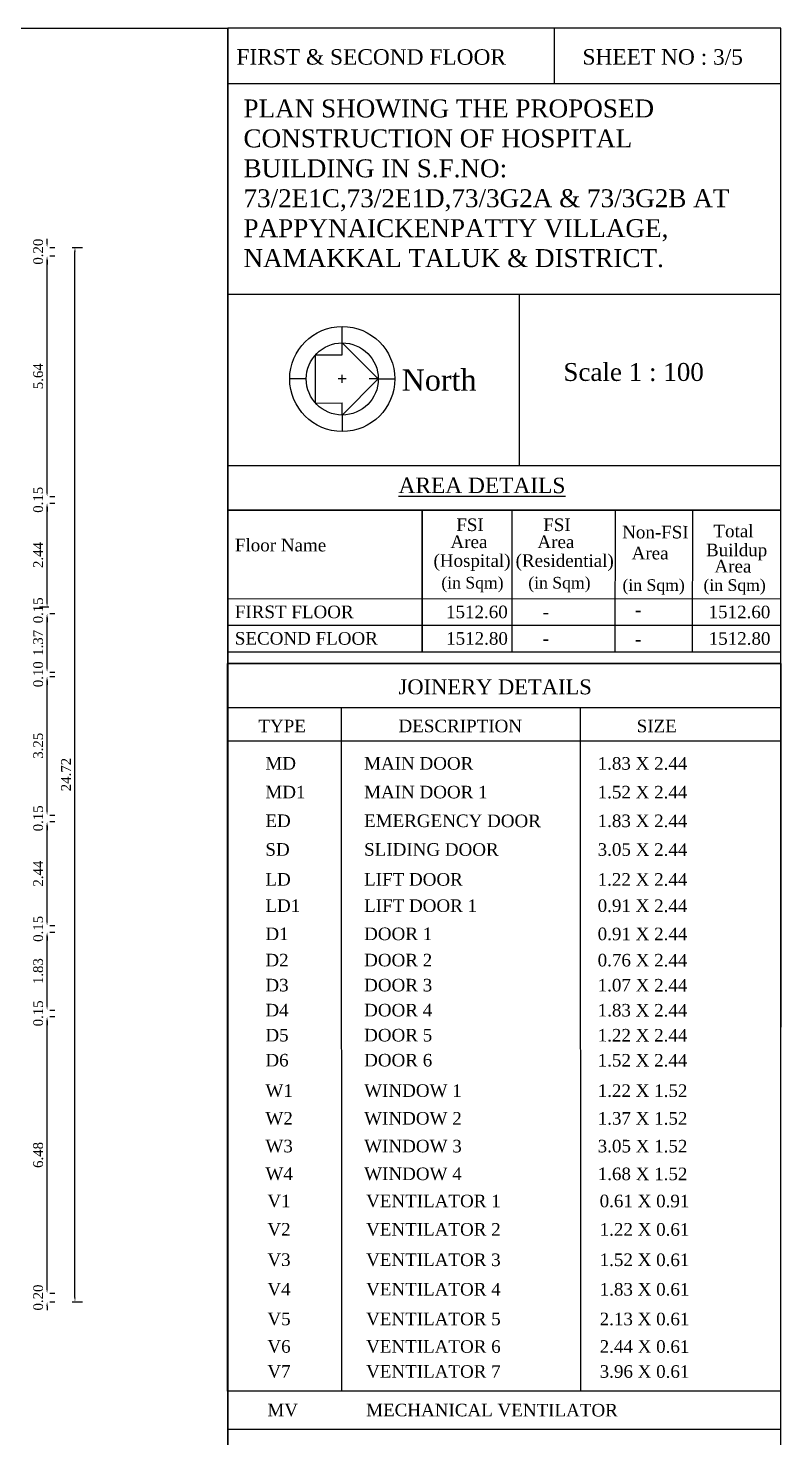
# Model space of a CAD drawing. Header units: metres. Extents: x 2754 to 3501, y 1112 to 1514.
# Drawn here: x 3180.77 to 3198.42, y 1409.28 to 1442.33 of the extents above; entities that cross this region are included whole.
import ezdxf

# ---------------------------------------------------------------- set-up
doc = ezdxf.new("R2010")
doc.units = ezdxf.units.M
doc.styles.add('ANAND', font='times.ttf')
doc.styles.add('X', font='times.ttf')
doc.dimstyles.new('V1', dxfattribs={"dimtxt": 0.23, "dimasz": 0.1, "dimexe": 0.18, "dimexo": 0.0625, "dimgap": 0.09, "dimtad": 1, "dimzin": 0, "dimdsep": 46, "dimtxsty": 'ANAND', "dimcen": 0.09, "dimadec": 0, "dimazin": 0, "dimtfac": 1, "dimtix": 1, "dimtofl": 0, "dimtmove": 2, "dimatfit": 0, "dimfxl": 0, "dimtolj": 1, "dimtzin": 0, "dimarcsym": 0})

# ---------------------------------------------------------------- blocks, each defined once
blk = doc.blocks.new('*D273')
at = {"color": 0, "lineweight": -2}
for p, q in [((3181.212, 1412.773), (3181.212, 1412.873)), ((3181.274, 1412.673), (3181.392, 1412.673)), ((3181.212, 1412.373), (3181.212, 1412.273)), ((3181.274, 1412.473), (3181.392, 1412.473))]:
    blk.add_line(p, q, dxfattribs=at)
at = {"color": 0}
for points in [[(3181.195, 1412.773), (3181.228, 1412.773), (3181.212, 1412.673)], [(3181.195, 1412.373), (3181.228, 1412.373), (3181.212, 1412.473)]]:
    blk.add_solid(points, dxfattribs=at)
at = {"layer": 'Defpoints', "color": 0}
for p in [(3181.212, 1412.673), (3181.212, 1412.673), (3181.212, 1412.473)]:
    blk.add_point(p, dxfattribs=at)
at = {"color": 0, "insert": (3181.004, 1412.573), "char_height": 0.23, "attachment_point": 5, "rotation": 90, "style": 'ANAND'}
blk.add_mtext('\\A1;0.20', dxfattribs=at)
blk = doc.blocks.new('*D274')
at = {"color": 0, "lineweight": -2}
for p, q in [((3181.212, 1412.773), (3181.212, 1419.057)), ((3181.274, 1419.157), (3181.392, 1419.157)), ((3181.274, 1412.673), (3181.392, 1412.673))]:
    blk.add_line(p, q, dxfattribs=at)
at = {"color": 0}
for points in [[(3181.195, 1419.057), (3181.228, 1419.057), (3181.212, 1419.157)], [(3181.195, 1412.773), (3181.228, 1412.773), (3181.212, 1412.673)]]:
    blk.add_solid(points, dxfattribs=at)
at = {"layer": 'Defpoints', "color": 0}
for p in [(3181.212, 1419.157), (3181.212, 1419.157), (3181.212, 1412.673)]:
    blk.add_point(p, dxfattribs=at)
at = {"color": 0, "insert": (3181.004, 1415.915), "char_height": 0.23, "attachment_point": 5, "rotation": 90, "style": 'ANAND'}
blk.add_mtext('\\A1;6.48', dxfattribs=at)
blk = doc.blocks.new('*D275')
at = {"color": 0, "lineweight": -2}
for p, q in [((3181.212, 1419.41), (3181.212, 1419.51)), ((3181.274, 1419.31), (3181.392, 1419.31)), ((3181.212, 1419.057), (3181.212, 1418.957)), ((3181.274, 1419.157), (3181.392, 1419.157))]:
    blk.add_line(p, q, dxfattribs=at)
at = {"color": 0}
for points in [[(3181.195, 1419.41), (3181.228, 1419.41), (3181.212, 1419.31)], [(3181.195, 1419.057), (3181.228, 1419.057), (3181.212, 1419.157)]]:
    blk.add_solid(points, dxfattribs=at)
at = {"layer": 'Defpoints', "color": 0}
for p in [(3181.212, 1419.31), (3181.212, 1419.31), (3181.212, 1419.157)]:
    blk.add_point(p, dxfattribs=at)
at = {"color": 0, "insert": (3181.004, 1419.234), "char_height": 0.23, "attachment_point": 5, "rotation": 90, "style": 'ANAND'}
blk.add_mtext('\\A1;0.15', dxfattribs=at)
blk = doc.blocks.new('*D276')
at = {"color": 0, "lineweight": -2}
for p, q in [((3181.212, 1419.41), (3181.212, 1421.039)), ((3181.274, 1421.139), (3181.392, 1421.139)), ((3181.274, 1419.31), (3181.392, 1419.31))]:
    blk.add_line(p, q, dxfattribs=at)
at = {"color": 0}
for points in [[(3181.195, 1421.039), (3181.228, 1421.039), (3181.212, 1421.139)], [(3181.195, 1419.41), (3181.228, 1419.41), (3181.212, 1419.31)]]:
    blk.add_solid(points, dxfattribs=at)
at = {"layer": 'Defpoints', "color": 0}
for p in [(3181.212, 1421.139), (3181.212, 1421.139), (3181.212, 1419.31)]:
    blk.add_point(p, dxfattribs=at)
at = {"color": 0, "insert": (3181.004, 1420.224), "char_height": 0.23, "attachment_point": 5, "rotation": 90, "style": 'ANAND'}
blk.add_mtext('\\A1;1.83', dxfattribs=at)
blk = doc.blocks.new('*D277')
at = {"color": 0, "lineweight": -2}
for p, q in [((3181.212, 1421.391), (3181.212, 1421.491)), ((3181.274, 1421.291), (3181.392, 1421.291)), ((3181.212, 1421.039), (3181.212, 1420.939)), ((3181.274, 1421.139), (3181.392, 1421.139))]:
    blk.add_line(p, q, dxfattribs=at)
at = {"color": 0}
for points in [[(3181.195, 1421.391), (3181.228, 1421.391), (3181.212, 1421.291)], [(3181.195, 1421.039), (3181.228, 1421.039), (3181.212, 1421.139)]]:
    blk.add_solid(points, dxfattribs=at)
at = {"layer": 'Defpoints', "color": 0}
for p in [(3181.212, 1421.291), (3181.212, 1421.291), (3181.212, 1421.139)]:
    blk.add_point(p, dxfattribs=at)
at = {"color": 0, "insert": (3181.004, 1421.215), "char_height": 0.23, "attachment_point": 5, "rotation": 90, "style": 'ANAND'}
blk.add_mtext('\\A1;0.15', dxfattribs=at)
blk = doc.blocks.new('*D278')
at = {"color": 0, "lineweight": -2}
for p, q in [((3181.212, 1421.391), (3181.212, 1423.629)), ((3181.274, 1423.729), (3181.392, 1423.729)), ((3181.274, 1421.291), (3181.392, 1421.291))]:
    blk.add_line(p, q, dxfattribs=at)
at = {"color": 0}
for points in [[(3181.195, 1423.629), (3181.228, 1423.629), (3181.212, 1423.729)], [(3181.195, 1421.391), (3181.228, 1421.391), (3181.212, 1421.291)]]:
    blk.add_solid(points, dxfattribs=at)
at = {"layer": 'Defpoints', "color": 0}
for p in [(3181.212, 1423.729), (3181.212, 1423.729), (3181.212, 1421.291)]:
    blk.add_point(p, dxfattribs=at)
at = {"color": 0, "insert": (3181.004, 1422.51), "char_height": 0.23, "attachment_point": 5, "rotation": 90, "style": 'ANAND'}
blk.add_mtext('\\A1;2.44', dxfattribs=at)
blk = doc.blocks.new('*D279')
at = {"color": 0, "lineweight": -2}
for p, q in [((3181.212, 1423.982), (3181.212, 1424.082)), ((3181.274, 1423.882), (3181.392, 1423.882)), ((3181.212, 1423.629), (3181.212, 1423.529)), ((3181.274, 1423.729), (3181.392, 1423.729))]:
    blk.add_line(p, q, dxfattribs=at)
at = {"color": 0}
for points in [[(3181.195, 1423.982), (3181.228, 1423.982), (3181.212, 1423.882)], [(3181.195, 1423.629), (3181.228, 1423.629), (3181.212, 1423.729)]]:
    blk.add_solid(points, dxfattribs=at)
at = {"layer": 'Defpoints', "color": 0}
for p in [(3181.212, 1423.882), (3181.212, 1423.882), (3181.212, 1423.729)]:
    blk.add_point(p, dxfattribs=at)
at = {"color": 0, "insert": (3181.004, 1423.806), "char_height": 0.23, "attachment_point": 5, "rotation": 90, "style": 'ANAND'}
blk.add_mtext('\\A1;0.15', dxfattribs=at)
blk = doc.blocks.new('*D280')
at = {"color": 0, "lineweight": -2}
for p, q in [((3181.212, 1423.982), (3181.212, 1427.033)), ((3181.274, 1427.133), (3181.392, 1427.133)), ((3181.274, 1423.882), (3181.392, 1423.882))]:
    blk.add_line(p, q, dxfattribs=at)
at = {"color": 0}
for points in [[(3181.195, 1427.033), (3181.228, 1427.033), (3181.212, 1427.133)], [(3181.195, 1423.982), (3181.228, 1423.982), (3181.212, 1423.882)]]:
    blk.add_solid(points, dxfattribs=at)
at = {"layer": 'Defpoints', "color": 0}
for p in [(3181.212, 1427.133), (3181.212, 1427.133), (3181.212, 1423.882)]:
    blk.add_point(p, dxfattribs=at)
at = {"color": 0, "insert": (3181.004, 1425.507), "char_height": 0.23, "attachment_point": 5, "rotation": 90, "style": 'ANAND'}
blk.add_mtext('\\A1;3.25', dxfattribs=at)
blk = doc.blocks.new('*D281')
at = {"color": 0, "lineweight": -2}
for p, q in [((3181.212, 1427.335), (3181.212, 1427.435)), ((3181.274, 1427.235), (3181.392, 1427.235)), ((3181.212, 1427.033), (3181.212, 1426.933)), ((3181.274, 1427.133), (3181.392, 1427.133))]:
    blk.add_line(p, q, dxfattribs=at)
at = {"color": 0}
for points in [[(3181.195, 1427.335), (3181.228, 1427.335), (3181.212, 1427.235)], [(3181.195, 1427.033), (3181.228, 1427.033), (3181.212, 1427.133)]]:
    blk.add_solid(points, dxfattribs=at)
at = {"layer": 'Defpoints', "color": 0}
for p in [(3181.212, 1427.235), (3181.212, 1427.235), (3181.212, 1427.133)]:
    blk.add_point(p, dxfattribs=at)
at = {"color": 0, "insert": (3181.004, 1427.184), "char_height": 0.23, "attachment_point": 5, "rotation": 90, "style": 'ANAND'}
blk.add_mtext('\\A1;0.10', dxfattribs=at)
blk = doc.blocks.new('*D282')
at = {"color": 0, "lineweight": -2}
for p, q in [((3181.212, 1427.335), (3181.212, 1428.506)), ((3181.274, 1428.606), (3181.392, 1428.606)), ((3181.274, 1427.235), (3181.392, 1427.235))]:
    blk.add_line(p, q, dxfattribs=at)
at = {"color": 0}
for points in [[(3181.195, 1428.506), (3181.228, 1428.506), (3181.212, 1428.606)], [(3181.195, 1427.335), (3181.228, 1427.335), (3181.212, 1427.235)]]:
    blk.add_solid(points, dxfattribs=at)
at = {"layer": 'Defpoints', "color": 0}
for p in [(3181.212, 1428.606), (3181.212, 1428.606), (3181.212, 1427.235)]:
    blk.add_point(p, dxfattribs=at)
at = {"color": 0, "insert": (3181.004, 1427.92), "char_height": 0.23, "attachment_point": 5, "rotation": 90, "style": 'ANAND'}
blk.add_mtext('\\A1;1.37', dxfattribs=at)
blk = doc.blocks.new('*D283')
at = {"color": 0, "lineweight": -2}
for p, q in [((3181.212, 1428.859), (3181.212, 1428.959)), ((3181.256, 1428.759), (3181.032, 1428.759)), ((3181.212, 1428.506), (3181.212, 1428.406)), ((3181.274, 1428.606), (3181.392, 1428.606))]:
    blk.add_line(p, q, dxfattribs=at)
at = {"color": 0}
for points in [[(3181.195, 1428.859), (3181.228, 1428.859), (3181.212, 1428.759)], [(3181.195, 1428.506), (3181.228, 1428.506), (3181.212, 1428.606)]]:
    blk.add_solid(points, dxfattribs=at)
at = {"layer": 'Defpoints', "color": 0}
for p in [(3181.212, 1428.759), (3181.212, 1428.606), (3181.318, 1428.759)]:
    blk.add_point(p, dxfattribs=at)
at = {"color": 0, "insert": (3181.004, 1428.682), "char_height": 0.23, "attachment_point": 5, "rotation": 90, "style": 'ANAND'}
blk.add_mtext('\\A1;0.15', dxfattribs=at)
blk = doc.blocks.new('*D284')
at = {"color": 0, "lineweight": -2}
for p, q in [((3181.274, 1431.197), (3181.392, 1431.197)), ((3181.212, 1428.859), (3181.212, 1431.097)), ((3181.256, 1428.759), (3181.032, 1428.759))]:
    blk.add_line(p, q, dxfattribs=at)
at = {"color": 0}
for points in [[(3181.195, 1431.097), (3181.228, 1431.097), (3181.212, 1431.197)], [(3181.195, 1428.859), (3181.228, 1428.859), (3181.212, 1428.759)]]:
    blk.add_solid(points, dxfattribs=at)
at = {"layer": 'Defpoints', "color": 0}
for p in [(3181.212, 1431.197), (3181.212, 1431.197), (3181.318, 1428.759)]:
    blk.add_point(p, dxfattribs=at)
at = {"color": 0, "insert": (3181.004, 1429.978), "char_height": 0.23, "attachment_point": 5, "rotation": 90, "style": 'ANAND'}
blk.add_mtext('\\A1;2.44', dxfattribs=at)
blk = doc.blocks.new('*D285')
at = {"color": 0, "lineweight": -2}
for p, q in [((3181.212, 1431.449), (3181.212, 1431.549)), ((3181.274, 1431.349), (3181.392, 1431.349)), ((3181.274, 1431.197), (3181.392, 1431.197)), ((3181.212, 1431.097), (3181.212, 1430.997))]:
    blk.add_line(p, q, dxfattribs=at)
at = {"color": 0}
for points in [[(3181.195, 1431.449), (3181.228, 1431.449), (3181.212, 1431.349)], [(3181.195, 1431.097), (3181.228, 1431.097), (3181.212, 1431.197)]]:
    blk.add_solid(points, dxfattribs=at)
at = {"layer": 'Defpoints', "color": 0}
for p in [(3181.212, 1431.349), (3181.212, 1431.349), (3181.212, 1431.197)]:
    blk.add_point(p, dxfattribs=at)
at = {"color": 0, "insert": (3181.004, 1431.273), "char_height": 0.23, "attachment_point": 5, "rotation": 90, "style": 'ANAND'}
blk.add_mtext('\\A1;0.15', dxfattribs=at)
blk = doc.blocks.new('*D286')
at = {"color": 0, "lineweight": -2}
for p, q in [((3181.212, 1431.449), (3181.212, 1436.888)), ((3181.274, 1436.988), (3181.392, 1436.988)), ((3181.274, 1431.349), (3181.392, 1431.349))]:
    blk.add_line(p, q, dxfattribs=at)
at = {"color": 0}
for points in [[(3181.195, 1436.888), (3181.228, 1436.888), (3181.212, 1436.988)], [(3181.195, 1431.449), (3181.228, 1431.449), (3181.212, 1431.349)]]:
    blk.add_solid(points, dxfattribs=at)
at = {"layer": 'Defpoints', "color": 0}
for p in [(3181.212, 1436.988), (3181.212, 1436.988), (3181.212, 1431.349)]:
    blk.add_point(p, dxfattribs=at)
at = {"color": 0, "insert": (3181.004, 1434.169), "char_height": 0.23, "attachment_point": 5, "rotation": 90, "style": 'ANAND'}
blk.add_mtext('\\A1;5.64', dxfattribs=at)
blk = doc.blocks.new('*D287')
at = {"color": 0, "lineweight": -2}
for p, q in [((3181.212, 1437.291), (3181.212, 1437.391)), ((3181.274, 1437.191), (3181.392, 1437.191)), ((3181.212, 1436.888), (3181.212, 1436.788)), ((3181.274, 1436.988), (3181.392, 1436.988))]:
    blk.add_line(p, q, dxfattribs=at)
at = {"color": 0}
for points in [[(3181.195, 1437.291), (3181.228, 1437.291), (3181.212, 1437.191)], [(3181.195, 1436.888), (3181.228, 1436.888), (3181.212, 1436.988)]]:
    blk.add_solid(points, dxfattribs=at)
at = {"layer": 'Defpoints', "color": 0}
for p in [(3181.212, 1437.191), (3181.212, 1437.191), (3181.212, 1436.988)]:
    blk.add_point(p, dxfattribs=at)
at = {"color": 0, "insert": (3181.004, 1437.09), "char_height": 0.23, "attachment_point": 5, "rotation": 90, "style": 'ANAND'}
blk.add_mtext('\\A1;0.20', dxfattribs=at)
blk = doc.blocks.new('*D288')
at = {"color": 0, "lineweight": -2}
for p, q in [((3181.797, 1437.191), (3182.046, 1437.191)), ((3181.866, 1412.573), (3181.866, 1437.091)), ((3181.797, 1412.473), (3182.046, 1412.473))]:
    blk.add_line(p, q, dxfattribs=at)
at = {"color": 0}
for points in [[(3181.849, 1437.091), (3181.882, 1437.091), (3181.866, 1437.191)], [(3181.849, 1412.573), (3181.882, 1412.573), (3181.866, 1412.473)]]:
    blk.add_solid(points, dxfattribs=at)
at = {"layer": 'Defpoints', "color": 0}
for p in [(3181.734, 1437.191), (3181.866, 1437.191), (3181.734, 1412.473)]:
    blk.add_point(p, dxfattribs=at)
at = {"color": 0, "insert": (3181.658, 1424.832), "char_height": 0.23, "attachment_point": 5, "rotation": 90, "style": 'ANAND'}
blk.add_mtext('\\A1;24.72', dxfattribs=at)

msp = doc.modelspace()

# ---------------------------------------------------------------- linework, layer by layer
at = {"color": 7}
for p, q in [((3193.1099, 1441.03177, 0), (3193.10987, 1442.32801, 0)), ((3185.4509, 1441.03137, 0), (3198.41324, 1441.03205, 0)), ((3185.45162, 1431.0308, 0), (3198.41299, 1431.02703, 0)), ((3185.45047, 1409.49015, 0), (3198.4128, 1409.49003, 0))]:
    msp.add_line(p, q, dxfattribs=at)
at = {"extrusion": (4.70138e-09, -0.000153221, 1)}
msp.add_line((3198.41515, 1388.05146, 0.08698), (3198.41354, 1440.24204, 0.00128), dxfattribs=at)
at = {"extrusion": (-8.73967e-09, -5.56984e-05, 1)}
for p, q in [((3185.45092, 1436.09646, -0.04665), (3198.41362, 1436.09675, -0.04665)), ((3192.28387, 1436.09661, -0.04666), (3192.28413, 1432.07301, -0.04689)), ((3185.45102, 1432.07286, -0.04692), (3198.41373, 1432.07315, -0.04692))]:
    msp.add_line(p, q, dxfattribs=at)
at = {"extrusion": (0.000108634, -0.000309919, 1)}
for p, q in [((3188.13208, 1434.95117, -0.04438), (3188.13178, 1435.33744, -0.04426)), ((3188.1323, 1434.66931, -0.04447), (3188.13208, 1434.95117, -0.04438)), ((3188.97809, 1434.10645, -0.04473), (3188.13208, 1434.95117, -0.04438)), ((3187.50213, 1434.66882, -0.0444), (3188.1323, 1434.66931, -0.04447)), ((3187.503, 1433.54182, -0.04475), (3187.50213, 1434.66882, -0.0444)), ((3187.28737, 1434.10516, -0.04455), (3186.9011, 1434.10486, -0.04451)), ((3188.22702, 1434.10588, -0.04465), (3188.03844, 1434.10573, -0.04463)), ((3188.1328, 1434.01152, -0.04467), (3188.13266, 1434.2001, -0.04461)), ((3188.97809, 1434.10645, -0.04473), (3188.13338, 1433.26045, -0.0449)), ((3188.97809, 1434.10645, -0.04473), (3188.76289, 1434.10629, -0.04471)), ((3188.97809, 1434.10645, -0.04473), (3189.36436, 1434.10675, -0.04477)), ((3187.503, 1433.54182, -0.04475), (3188.13316, 1433.54231, -0.04482)), ((3188.13338, 1433.26045, -0.0449), (3188.13316, 1433.54231, -0.04482)), ((3188.13338, 1433.26045, -0.0449), (3188.13367, 1432.87418, -0.04502))]:
    msp.add_line(p, q, dxfattribs=at)
at = {"extrusion": (-4.59776e-10, 8.20805e-06, 1)}
for p, q in [((3198.41392, 1432.07367, -0.04692), (3185.45158, 1432.07286, -0.04692)), ((3198.41395, 1431.02703, 0), (3185.45161, 1431.02621, 0)), ((3198.41417, 1427.4335, -0.05672), (3185.45183, 1427.43268, -0.05672)), ((3198.41421, 1426.39621, -0.0115), (3185.45188, 1426.39539, -0.0115)), ((3198.41425, 1425.6171, -0.06321), (3185.45192, 1425.61628, -0.06321))]:
    msp.add_line(p, q, dxfattribs=at)
at = {"extrusion": (5.62183e-05, 8.19116e-06, 1)}
for p, q in [((3196.29454, 1431.02758, -0.00061), (3185.45162, 1431.0308, 0)), ((3198.41249, 1428.94437, -0.00073), (3185.45094, 1428.94822, 0)), ((3198.41251, 1428.94437, -0.00073), (3185.45096, 1428.94822, 0)), ((3198.4123, 1428.323, 0.00127), (3185.45075, 1428.32685, 0.00199)), ((3198.41211, 1427.70163, 0.00127), (3185.45056, 1427.70548, 0.00199))]:
    msp.add_line(p, q, dxfattribs=at)
at = {"ltscale": 5, "extrusion": (0.000158936, -0.000451651, 1)}
msp.add_line((3190.00521, 1431.02951, 0.00322), (3190.00403, 1427.70413, 0.00204), dxfattribs=at)
at = {"extrusion": (8.82454e-05, -0.000123419, 1)}
for p, q in [((3190.00414, 1427.70413, 0.00389), (3190.00508, 1431.02952, 0.00096)), ((3192.11717, 1427.7035, 0.00351), (3192.11811, 1431.02894, 0.00058)), ((3194.53485, 1427.70278, 0.00337), (3194.53579, 1431.02819, 0.00044)), ((3196.34801, 1427.70225, 0.00305), (3196.34895, 1431.02767, 0.00012)), ((3198.41205, 1427.70163, 0.00293), (3198.41299, 1431.02703, 0))]:
    msp.add_line(p, q, dxfattribs=at)
at = {"extrusion": (-0.004843, 8.08254e-06, 0.999988)}
for p, q in [((3188.11011, 1426.39539, -0.05032), (3188.11276, 1410.37494, -0.05018)), ((3193.7146, 1426.39744, -0.02318), (3193.71726, 1410.37549, -0.02304))]:
    msp.add_line(p, q, dxfattribs=at)
at = {"color": 7, "elevation": 0}
for points in [[(3102.4077, 1442.32783), (3185.43919, 1442.32783), (3185.43919, 1375.32406), (3102.4077, 1375.32406)], [(3185.45162, 1431.0308), (3185.45053, 1427.70588), (3198.41212, 1427.70163), (3198.41321, 1431.02655)]]:
    msp.add_lwpolyline(points, close=True, dxfattribs=at)
at = {"elevation": 0}
msp.add_lwpolyline([(3185.45076, 1375.32406), (3198.41309, 1375.32437), (3198.41309, 1442.32814), (3185.45076, 1442.32783)], close=True, dxfattribs=at)
at = {"color": 7, "extrusion": (5.62158e-05, -1.68898e-08, 1), "elevation": 0.17905}
msp.add_lwpolyline([(3198.41212, 1427.70163), (3198.41315, 1431.02678), (3185.45161, 1431.0308), (3185.45058, 1427.70548)], dxfattribs=at)
at = {"extrusion": (-0.004287, 8.06175e-06, 0.999991), "elevation": -13.70004}
msp.add_lwpolyline([(3185.41574, 1427.43279), (3198.38412, 1427.43407), (3198.37806, 1410.37606), (3185.40968, 1410.37479)], close=True, dxfattribs=at)
at = {"extrusion": (0.000108634, -0.000309919, 1)}
for radius in [1.23163, 0.84536, 0.84536]:
    msp.add_circle((3188.13271, 1434.10583, -0.14276), radius, dxfattribs=at)

# ---------------------------------------------------------------- texts
at = {"extrusion": (0.000102883, -0.000451597, 1), "style": 'ANAND'}
for s, p in [('FIRST & SECOND FLOOR', (3185.65265, 1441.47471, -0.32988)), ('SHEET NO : 3/5', (3193.76567, 1441.47511, -0.32905))]:
    msp.add_text(s, height=0.3628663, rotation=359.967031, dxfattribs=at).set_placement(p)
at = {"extrusion": (-8.73967e-09, -5.56984e-05, 1), "style": 'X'}
msp.add_text('Scale 1 : 100', height=0.4198183, rotation=0.002738, dxfattribs=at).set_placement((3193.31755, 1434.0592, -0.12668))
at = {"extrusion": (-3.11489e-08, 0.000201323, 1), "style": 'X'}
msp.add_text('North', height=0.497603, rotation=0.00645, dxfattribs=at).set_placement((3189.52676, 1433.83121, 0.20031))
at = {"extrusion": (-0.004843, 8.08254e-06, 0.999988)}
for s, height, rotation, style, p in [('%%UAREA DETAILS', 0.3628663, 359.967031, 'ANAND', (3189.41429, 1431.43094, -15.47816)), ('JOINERY DETAILS', 0.3495713, 359.980593, 'X', (3189.41459, 1426.71443, -15.4782)), ('TYPE', 0.294911, 359.946442, 'ANAND', (3186.12886, 1425.82391, -15.4782)), ('DESCRIPTION', 0.2949107, 359.946442, 'ANAND', (3189.41466, 1425.82547, -15.4782)), ('SIZE', 0.294911, 359.946442, 'ANAND', (3194.9992, 1425.82281, -15.4782)), ('MD', 0.294911, 359.946442, 'ANAND', (3186.29246, 1424.94798, -15.4782)), ('MAIN DOOR', 0.294911, 359.946442, 'ANAND', (3188.60729, 1424.94841, -15.4782)), ('1.83 X 2.44', 0.2949107, 359.946442, 'ANAND', (3194.08294, 1424.94646, -15.4782)), ('MD1', 0.294911, 359.946442, 'ANAND', (3186.29258, 1424.27516, -15.4782)), ('MAIN DOOR 1 ', 0.2949107, 359.946442, 'ANAND', (3188.60742, 1424.27558, -15.4782)), ('1.52 X 2.44', 0.2949107, 359.946442, 'ANAND', (3194.08307, 1424.27364, -15.4782)), ('ED', 0.294911, 359.946442, 'ANAND', (3186.29264, 1423.60233, -15.4782)), ('EMERGENCY DOOR', 0.2949107, 359.946442, 'ANAND', (3188.60747, 1423.60276, -15.4782)), ('1.83 X 2.44', 0.2949107, 359.946442, 'ANAND', (3194.08312, 1423.60081, -15.4782)), ('SD', 0.294911, 359.946442, 'ANAND', (3186.29276, 1422.92951, -15.4782)), ('SLIDING DOOR', 0.2949107, 359.946442, 'ANAND', (3188.6076, 1422.92993, -15.4782)), ('3.05 X 2.44', 0.2949107, 359.946442, 'ANAND', (3194.08325, 1422.92799, -15.4782)), ('LD', 0.294911, 359.946442, 'ANAND', (3186.29276, 1422.22812, -15.4782)), ('LIFT DOOR', 0.294911, 359.946442, 'ANAND', (3188.6076, 1422.22854, -15.4782)), ('1.22 X 2.44', 0.2949107, 359.946442, 'ANAND', (3194.08325, 1422.2266, -15.4782)), ('LD1', 0.294911, 359.946442, 'ANAND', (3186.29288, 1421.61287, -15.4782)), ('LIFT DOOR 1', 0.2949107, 359.946442, 'ANAND', (3188.60771, 1421.61329, -15.4782)), ('0.91 X 2.44', 0.2949107, 359.946442, 'ANAND', (3194.08336, 1421.61135, -15.4782)), ('D1', 0.294911, 359.946442, 'ANAND', (3186.29287, 1420.95123, -15.4782)), ('DOOR 1', 0.294911, 359.946442, 'ANAND', (3188.6077, 1420.95166, -15.4782)), ('0.91 X 2.44', 0.2949107, 359.946442, 'ANAND', (3194.08335, 1420.94971, -15.4782)), ('D2', 0.294911, 359.946442, 'ANAND', (3186.29298, 1420.33598, -15.4782)), ('DOOR 2', 0.294911, 359.946442, 'ANAND', (3188.60782, 1420.33641, -15.4782)), ('0.76 X 2.44', 0.2949107, 359.946442, 'ANAND', (3194.08346, 1420.33446, -15.4782)), ('D3', 0.294911, 359.946442, 'ANAND', (3186.29297, 1419.74946, -15.4782)), ('DOOR 3', 0.294911, 359.946442, 'ANAND', (3188.6078, 1419.74988, -15.4782)), ('1.07 X 2.44', 0.2949107, 359.946442, 'ANAND', (3194.08345, 1419.74794, -15.4782)), ('D4', 0.294911, 359.946442, 'ANAND', (3186.29295, 1419.16293, -15.4782)), ('DOOR 4', 0.294911, 359.946442, 'ANAND', (3188.60779, 1419.16335, -15.4782)), ('1.83 X 2.44', 0.2949107, 359.946442, 'ANAND', (3194.08343, 1419.16141, -15.4782)), ('D5', 0.294911, 359.946442, 'ANAND', (3186.29294, 1418.5764, -15.4782)), ('DOOR 5', 0.294911, 359.946442, 'ANAND', (3188.60777, 1418.57683, -15.4782)), ('1.22 X 2.44', 0.2949107, 359.946442, 'ANAND', (3194.08342, 1418.57488, -15.4782)), ('D6', 0.294911, 359.946442, 'ANAND', (3186.29292, 1417.98988, -15.4782)), ('DOOR 6', 0.294911, 359.946442, 'ANAND', (3188.60776, 1417.9903, -15.4782)), ('1.52 X 2.44', 0.2949107, 359.946442, 'ANAND', (3194.0834, 1417.98835, -15.4782)), ('W1', 0.294911, 359.946442, 'ANAND', (3186.29372, 1417.2775, -15.4782)), ('WINDOW 1', 0.294911, 359.946442, 'ANAND', (3188.60855, 1417.27792, -15.4782)), ('1.22 X 1.52', 0.2949107, 359.946442, 'ANAND', (3194.0842, 1417.27598, -15.4782)), ('W2', 0.294911, 359.946442, 'ANAND', (3186.29377, 1416.62718, -15.4782)), ('WINDOW 2', 0.294911, 359.946442, 'ANAND', (3188.60861, 1416.62761, -15.4782)), ('1.37 X 1.52', 0.2949107, 359.946442, 'ANAND', (3194.08425, 1416.62566, -15.4782)), ('W3', 0.294911, 359.946442, 'ANAND', (3186.29382, 1415.97687, -15.4782)), ('WINDOW 3', 0.294911, 359.946442, 'ANAND', (3188.60866, 1415.97729, -15.4782)), ('3.05 X 1.52', 0.2949107, 359.946442, 'ANAND', (3194.08431, 1415.97535, -15.4782)), ('W4', 0.294911, 359.946442, 'ANAND', (3186.29388, 1415.32655, -15.4782)), ('WINDOW 4', 0.294911, 359.946442, 'ANAND', (3188.60871, 1415.32698, -15.4782)), ('1.68 X 1.52', 0.2949107, 359.946442, 'ANAND', (3194.08436, 1415.32503, -15.4782)), ('V1', 0.294911, 359.946442, 'ANAND', (3186.33978, 1414.69057, -15.47825)), ('VENTILATOR 1', 0.2949107, 359.946442, 'ANAND', (3188.65462, 1414.691, -15.47825)), ('0.61 X 0.91', 0.2949107, 359.946442, 'ANAND', (3194.13027, 1414.68905, -15.47825)), ('V2', 0.294911, 359.946442, 'ANAND', (3186.33984, 1414.02486, -15.47825)), ('VENTILATOR 2', 0.2949107, 359.946442, 'ANAND', (3188.65468, 1414.02528, -15.47825)), ('1.22 X 0.61', 0.2949107, 359.946442, 'ANAND', (3194.13032, 1414.02333, -15.47825)), ('V3', 0.294911, 359.946442, 'ANAND', (3186.33987, 1413.31305, -15.47825)), ('VENTILATOR 3', 0.2949107, 359.946442, 'ANAND', (3188.65471, 1413.31348, -15.47825)), ('1.52 X 0.61', 0.2949107, 359.946442, 'ANAND', (3194.13036, 1413.31153, -15.47825)), ('V4', 0.294911, 359.946442, 'ANAND', (3186.33991, 1412.62111, -15.47826)), ('VENTILATOR 4', 0.2949107, 359.946442, 'ANAND', (3188.65474, 1412.62153, -15.47826)), ('1.83 X 0.61', 0.2949107, 359.946442, 'ANAND', (3194.13039, 1412.61958, -15.47826)), ('V5', 0.294911, 359.946442, 'ANAND', (3186.33994, 1411.92458, -15.47827)), ('VENTILATOR 5', 0.2949107, 359.946442, 'ANAND', (3188.65478, 1411.925, -15.47827)), ('2.13 X 0.61', 0.2949107, 359.946442, 'ANAND', (3194.13043, 1411.92306, -15.47827)), ('V6', 0.294911, 359.946442, 'ANAND', (3186.33997, 1411.27965, -15.47827)), ('VENTILATOR 6', 0.2949107, 359.946442, 'ANAND', (3188.65481, 1411.28007, -15.47827)), ('2.44 X 0.61', 0.2949107, 359.946442, 'ANAND', (3194.13046, 1411.27813, -15.47827)), ('V7', 0.294911, 359.946442, 'ANAND', (3186.34, 1410.69399, -15.47828)), ('VENTILATOR 7', 0.2949107, 359.946442, 'ANAND', (3188.65484, 1410.69442, -15.47828)), ('3.96 X 0.61', 0.2949107, 359.946442, 'ANAND', (3194.13049, 1410.69247, -15.47828)), ('MV', 0.294911, 359.946442, 'ANAND', (3186.34009, 1409.78924, -15.47223)), ('MECHANICAL VENTILATOR', 0.2949107, 359.946442, 'ANAND', (3188.65493, 1409.78966, -15.47223))]:
    msp.add_text(s, height=height, rotation=rotation, dxfattribs=dict(at, style=style)).set_placement(p)
at = {"extrusion": (0.000158936, -0.000451651, 1), "style": 'ANAND'}
for s, height, p in [('FSI ', 0.294911, (3190.80625, 1430.54156, -0.13872)), ('FSI ', 0.294911, (3192.84482, 1430.54093, -0.13851)), ('Non-FSI', 0.294911, (3194.69524, 1430.36917, -0.13839)), ('Total', 0.294911, (3196.83592, 1430.3942, -0.13827)), ('Floor Name', 0.294911, (3185.6158, 1430.06508, -0.13949)), ('Area', 0.294911, (3190.67004, 1430.14268, -0.13878)), ('Area', 0.294911, (3192.70861, 1430.14205, -0.13857)), ('Area', 0.294911, (3194.91778, 1429.87666, -0.13839)), ('Buildup', 0.294911, (3196.66167, 1429.94988, -0.13809)), ('(Hospital)', 0.294911, (3190.27208, 1429.70252, -0.13862)), ('(Residential)', 0.2949107, (3192.19792, 1429.70192, -0.13842)), ('Area', 0.294911, (3196.85953, 1429.56919, -0.13813)), ('FIRST FLOOR', 0.2949107, (3185.6147, 1428.49955, -0.1446)), ('1512.60', 0.294911, (3190.56514, 1428.49827, -0.11864)), ('-', 0.29491, (3192.83249, 1428.49728, -0.14278)), ('-', 0.29491, (3194.99368, 1428.5493, -0.13785)), ('1512.60', 0.294911, (3196.72115, 1428.49644, -0.11802)), ('SECOND FLOOR', 0.2949107, (3185.61399, 1427.87818, -0.14899)), ('1512.80', 0.294911, (3190.56865, 1427.8769, -0.14601)), ('1512.80', 0.294911, (3196.72466, 1427.87508, -0.14538)), ('-', 0.29491, (3192.83232, 1427.87591, -0.14195)), ('-', 0.29491, (3194.99349, 1427.86179, -0.14137))]:
    msp.add_text(s, height=height, rotation=359.946442, dxfattribs=at).set_placement(p)
at = {"extrusion": (7.72954e-05, -9.16216e-07, 1), "style": 'ANAND'}
for p in [(3190.4559, 1429.19327, 0.24556), (3192.49447, 1429.19264, 0.2456), (3194.70367, 1429.13819, 0.24569), (3196.60273, 1429.13756, 0.24584)]:
    msp.add_text('(in Sqm)', height=0.273873, rotation=359.944432, dxfattribs=at).set_placement(p)
at = {"extrusion": (-8.72372e-09, -5.56984e-05, 1), "insert": (3185.8171, 1440.65713, 0), "char_height": 0.4209568, "width": 12.2957195, "attachment_point": 1, "text_direction": (1, 4.8e-05, 0), "style": 'X'}
msp.add_mtext('PLAN SHOWING THE PROPOSED CONSTRUCTION OF HOSPITAL BUILDING IN S.F.NO: 73/2E1C,73/2E1D,73/3G2A & 73/3G2B AT PAPPYNAICKENPATTY VILLAGE, NAMAKKAL TALUK & DISTRICT. ', dxfattribs=at)

# ---------------------------------------------------------------- dimensions: what is measured, and where the dimension line sits
at = {"color": 7}
for base, p1, p2, picture, middle in [((3181.21179, 1437.19145, 0), (3181.21179, 1436.98825, 0), (3181.21179, 1437.19145, 0), '*D287', (3181.00447, 1437.08985, 0)), ((3181.21179, 1436.98825, 0), (3181.21179, 1431.34945, 0), (3181.21179, 1436.98825, 0), '*D286', (3181.00447, 1434.16885, 0)), ((3181.21179, 1431.34945, 0), (3181.21179, 1431.19705, 0), (3181.21179, 1431.34945, 0), '*D285', (3181.00447, 1431.27325, 0)), ((3181.21179, 1431.19705, 0), (3181.3185, 1428.75865, 0), (3181.21179, 1431.19705, 0), '*D284', (3181.00447, 1429.97785, 0)), ((3181.21179, 1428.75865, 0), (3181.21179, 1428.60625, 0), (3181.3185, 1428.75865, 0), '*D283', (3181.00447, 1428.68245, 0)), ((3181.21179, 1428.60625, 0), (3181.21179, 1427.23465, 0), (3181.21179, 1428.60625, 0), '*D282', (3181.00447, 1427.92045, 0)), ((3181.21179, 1427.23465, 0), (3181.21179, 1427.13305, 0), (3181.21179, 1427.23465, 0), '*D281', (3181.00447, 1427.18385, 0)), ((3181.21179, 1427.13305, 0), (3181.21179, 1423.88185, 0), (3181.21179, 1427.13305, 0), '*D280', (3181.00447, 1425.50745, 0)), ((3181.21179, 1423.88185, 0), (3181.21179, 1423.72945, 0), (3181.21179, 1423.88185, 0), '*D279', (3181.00447, 1423.80565, 0)), ((3181.21179, 1423.72945, 0), (3181.21179, 1421.29105, 0), (3181.21179, 1423.72945, 0), '*D278', (3181.00447, 1422.51025, 0)), ((3181.21179, 1421.29105, 0), (3181.21179, 1421.13865, 0), (3181.21179, 1421.29105, 0), '*D277', (3181.00447, 1421.21485, 0)), ((3181.21179, 1421.13865, 0), (3181.21179, 1419.30985, 0), (3181.21179, 1421.13865, 0), '*D276', (3181.00447, 1420.22425, 0)), ((3181.21179, 1419.30985, 0), (3181.21179, 1419.15745, 0), (3181.21179, 1419.30985, 0), '*D275', (3181.00447, 1419.23365, 0)), ((3181.21179, 1419.15745, 0), (3181.21179, 1412.67285, 0), (3181.21179, 1419.15745, 0), '*D274', (3181.00447, 1415.91515, 0))]:
    dim = msp.add_linear_dim(base=base, p1=p1, p2=p2, angle=270, dimstyle='V1', dxfattribs=at)
    dim.commit()
    dim.dimension.update_dxf_attribs({"geometry": picture, "text_midpoint": middle})
for p1, p2, distance, picture, middle in [((3181.73408, 1412.47285, 0), (3181.73408, 1437.19145, 0), -0.1315, '*D288', (3181.65825, 1424.83215, 0)), ((3181.21179, 1412.47285, 0), (3181.21179, 1412.67285, 0), 0, '*D273', (3181.00447, 1412.57285, 0))]:
    dim = msp.add_aligned_dim(p1=p1, p2=p2, distance=distance, dimstyle='V1', dxfattribs=at)
    dim.commit()
    dim.dimension.update_dxf_attribs({"geometry": picture, "text_midpoint": middle})

doc.saveas('drawing.dxf')
